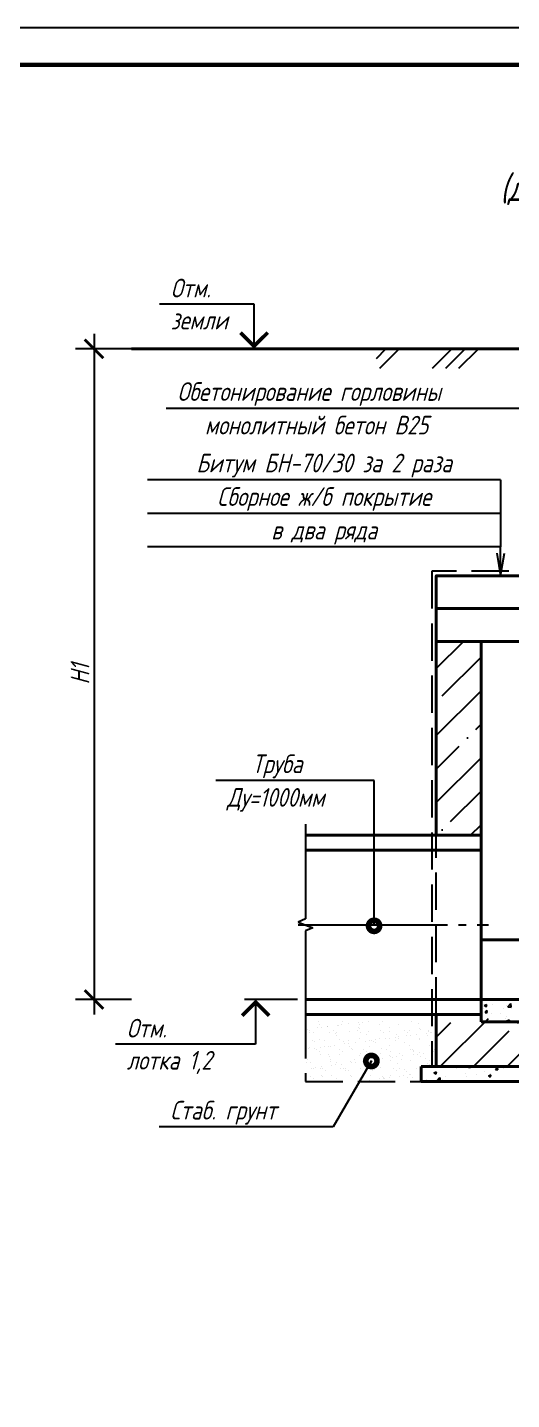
# Model space of a CAD drawing. Header units: millimetres. Extents: x 28488 to 58188, y -57829 to -36829.
# Drawn here: x 38756 to 41998, y -46024 to -36829 of the extents above; entities that cross this region are included whole.
import ezdxf
from ezdxf.enums import TextEntityAlignment as Align

# ---------------------------------------------------------------- set-up
doc = ezdxf.new("R2010")
doc.units = ezdxf.units.MM
doc.linetypes.add('GOST2.303 4', pattern=[7, 5, -2, 0])
doc.linetypes.add('GOST2.303 5', pattern=[24, 20, -1.5, 1, -1.5])
doc.layers.get('0').update_dxf_attribs({"lineweight": 40})
for name, color, linetype in [('Линии', 7, 'Continuous'), ('Надписи', 7, 'Continuous'), ('Штриховка', 7, 'Continuous')]:
    doc.layers.add(name, color=color, linetype=linetype)
doc.styles.add('GOST 2.304', font='CS_Gost2304.shx', dxfattribs={"oblique": 15})

# ---------------------------------------------------------------- blocks, each defined once
blk = doc.blocks.new('_ArchTick')
at = {"color": 0, "linetype": 'ByBlock', "const_width": 0.15}
blk.add_lwpolyline([(-0.5, -0.5), (0.5, 0.5)], dxfattribs=at)

msp = doc.modelspace()

# ---------------------------------------------------------------- hatches: boundary and pattern name
at = {"layer": 'Линии', "ltscale": 50}
h = msp.add_hatch(dxfattribs=at)
h.set_pattern_fill('ANSI35', color=256, scale=50, style=0)
h.paths.add_polyline_path([(41793.4, -40942.9), (41493.4, -40942.9), (41493.4, -42242.9), (41793.4, -42242.9)])
h.paths.add_polyline_path([(44493.4, -43487.9), (44193.4, -43487.9), (44193.4, -43492.9), (41793.4, -43469.2), (41793.4, -43516.7), (41493.4, -43487.9), (41493.4, -43792.9), (44493.4, -43792.9)])
h.paths.add_polyline_path([(44493.4, -40942.9), (44193.4, -40942.9), (44193.4, -42242.9), (44493.4, -42242.9)])

# ---------------------------------------------------------------- linework, layer by layer
at = {"ltscale": 50}
for p, q in [((39452, -38982.9), (47551.4, -38982.9)), ((41788.7, -40502.9), (44493.4, -40502.9)), ((44493.4, -40722.9), (41493.4, -40722.9)), ((41493.4, -40722.9), (41493.4, -40942.9)), ((41793.4, -42242.9), (40618.1, -42242.9)), ((41793.4, -42242.9), (41793.4, -42242.9)), ((41793.4, -42242.9), (41793.4, -43442.9)), ((41793.4, -42342.9), (40618.1, -42342.9)), ((41793.4, -42942.9), (44193.4, -42942.9)), ((41793.4, -43342.9), (40618.1, -43342.9)), ((41793.4, -43342.9), (44193.4, -43342.9)), ((41793.4, -43442.9), (40618.1, -43442.9)), ((41493.4, -43792.9), (41493.4, -43442.9)), ((41793.4, -43442.9), (41793.4, -43442.9)), ((41493.4, -43792.9), (41393.4, -43792.9)), ((41393.4, -43792.9), (41393.4, -43892.9)), ((44493.4, -43792.9), (41493.4, -43792.9)), ((44593.4, -43892.9), (41393.4, -43892.9))]:
    msp.add_line(p, q, dxfattribs=at)
for points in [[(44493.4, -40722.9), (44493.4, -40502.9), (41493.4, -40502.9), (41493.4, -40722.9)], [(41493.4, -42242.9), (41493.4, -40942.9), (44493.4, -40942.9), (44493.4, -42242.9)]]:
    msp.add_lwpolyline(points, dxfattribs=at)
msp.add_lwpolyline([(41793.4, -43492.9), (41793.4, -40942.9), (44193.4, -40942.9), (44193.4, -43492.9)], close=True, dxfattribs=at)
at = {"layer": 'Линии', "linetype": 'GOST2.303 4', "ltscale": 50}
for p, q in [((41463.4, -40472.9), (41463.4, -43792.9)), ((42328.9, -40472.9), (41463.4, -40472.9)), ((41493.4, -43442.9), (41493.4, -41997.9)), ((41793.4, -42242.9), (41793.4, -42242.9)), ((41793.4, -42342.9), (40618.1, -42342.9)), ((40618.1, -43342.9), (41793.4, -43342.9)), ((40618.1, -43487.9), (40618.1, -43892.9)), ((41793.4, -43442.9), (41793.4, -43442.9)), ((40618.1, -43892.9), (41393.4, -43892.9))]:
    msp.add_line(p, q, dxfattribs=at)
at = {"layer": 'Линии', "ltscale": 50}
for p, q in [((40618.1, -42167.9), (40618.1, -42801.9)), ((40618.1, -42801.9), (40568.1, -42823.9)), ((40568.1, -42823.9), (40668.1, -42861.9)), ((40668.1, -42861.9), (40618.1, -42883.9)), ((40618.1, -42883.9), (40618.1, -43517.9))]:
    msp.add_line(p, q, dxfattribs=at)
at = {"layer": 'Линии', "linetype": 'GOST2.303 5', "ltscale": 50}
msp.add_line((40568.1, -42842.9), (41843.4, -42842.9), dxfattribs=at)
at = {"layer": 'Линии', "linetype": 'Continuous', "ltscale": 50}
for p, q in [((41810.5, -43400.2), (41810.5, -43400.2)), ((41814.5, -43384), (41827.2, -43392.5)), ((41814.6, -43384), (41832.4, -43377.2)), ((41827.2, -43392.5), (41832.3, -43377.1)), ((41828.3, -43346.3), (41828.3, -43346.3)), ((41833.2, -43400), (41833.2, -43400)), ((41872.8, -43377.3), (41872.8, -43377.3)), ((41961.5, -43383.8), (41961.5, -43383.8)), ((41973.8, -43391.2), (41993.5, -43370.5)), ((41973.8, -43391.3), (41996.4, -43394.8)), ((41996.4, -43394.7), (41993.6, -43370.6)), ((40705.1, -43488.4), (40705.1, -43488.4)), ((40863.3, -43488.1), (40863.3, -43488.1)), ((41040.1, -43489), (41040.1, -43489)), ((41134.1, -43492.8), (41134.1, -43492.8)), ((41331, -43488.8), (41331, -43488.8)), ((41806, -43477.4), (41806, -43477.4)), ((41820.4, -43429.3), (41835.6, -43430.7)), ((41820.7, -43429.4), (41832.9, -43414.8)), ((41830.1, -43484.6), (41830.1, -43484.6)), ((41835.6, -43431.3), (41832.6, -43415.3)), ((41864.1, -43434.3), (41864.1, -43434.3)), ((41925.3, -43435.2), (41925.3, -43435.2)), ((41946.1, -43405.9), (41946.1, -43405.9)), ((41958.4, -43468.3), (41958.4, -43468.3)), ((41966.1, -43486.2), (41976, -43492.9)), ((41966.3, -43486.3), (41984, -43479.4)), ((41966.4, -43456.3), (41966.4, -43456.3)), ((41979.4, -43492.9), (41983.9, -43479.4)), ((40629.9, -43543), (40629.9, -43543)), ((40642.4, -43566.6), (40642.4, -43566.6)), ((40647.6, -43552.8), (40647.6, -43552.8)), ((40669, -43566.5), (40669, -43566.5)), ((40698.9, -43533.9), (40698.9, -43533.9)), ((40710.9, -43514), (40710.9, -43514)), ((40725.3, -43530.4), (40725.3, -43530.4)), ((40766.6, -43525), (40766.6, -43525)), ((40768.7, -43527.1), (40768.7, -43527.1)), ((40779.6, -43561.7), (40779.6, -43561.7)), ((40805.8, -43552.5), (40805.8, -43552.5)), ((40819.3, -43573.4), (40819.3, -43573.4)), ((40827.2, -43566.2), (40827.2, -43566.2)), ((40828.7, -43582), (40828.7, -43582)), ((40835.6, -43515.9), (40835.6, -43515.9)), ((40840.9, -43514.7), (40840.9, -43514.7)), ((40862.1, -43512.4), (40862.1, -43512.4)), ((40903.4, -43507), (40903.4, -43507)), ((40912.6, -43560), (40912.6, -43560)), ((40964, -43552.2), (40964, -43552.2)), ((40972, -43528.9), (40972, -43528.9)), ((40972.4, -43497.9), (40972.4, -43497.9)), ((40978.1, -43509.7), (40978.1, -43509.7)), ((40981.4, -43537.4), (40981.4, -43537.4)), ((40985.4, -43565.9), (40985.4, -43565.9)), ((40998.8, -43494.4), (40998.8, -43494.4)), ((41025.6, -43577.9), (41025.6, -43577.9)), ((41042.5, -43560.6), (41042.5, -43560.6)), ((41111.1, -43508), (41111.1, -43508)), ((41122.2, -43551.9), (41122.2, -43551.9)), ((41143.6, -43565.6), (41143.6, -43565.6)), ((41178.3, -43533.3), (41178.3, -43533.3)), ((41179.8, -43555.7), (41179.8, -43555.7)), ((41228.9, -43579.7), (41228.9, -43579.7)), ((41241, -43508.7), (41241, -43508.7)), ((41280.4, -43551.7), (41280.4, -43551.7)), ((41301.8, -43565.3), (41301.8, -43565.3)), ((41312.7, -43554), (41312.7, -43554)), ((41319.1, -43583.8), (41319.1, -43583.8)), ((41360.4, -43578.4), (41360.4, -43578.4)), ((41378.2, -43503.7), (41378.2, -43503.7)), ((41381.6, -43535.1), (41381.6, -43535.1)), ((41390.9, -43543.7), (41390.9, -43543.7)), ((41429.4, -43569.3), (41429.4, -43569.3)), ((41435.1, -43584.2), (41435.1, -43584.2)), ((41438.6, -43551.4), (41438.6, -43551.4)), ((41442.7, -43554.6), (41442.7, -43554.6)), ((41455.9, -43565.8), (41455.9, -43565.8)), ((41460, -43565), (41460, -43565)), ((40635.4, -43673.8), (40635.4, -43673.8)), ((40645.6, -43664.5), (40645.6, -43664.5)), ((40666.6, -43618), (40666.6, -43618)), ((40676, -43626.6), (40676, -43626.6)), ((40676.7, -43668.4), (40676.7, -43668.4)), ((40714.1, -43611.9), (40714.1, -43611.9)), ((40720.2, -43667.1), (40720.2, -43667.1)), ((40745.7, -43659.3), (40745.7, -43659.3)), ((40746.1, -43615.6), (40746.1, -43615.6)), ((40772.2, -43655.8), (40772.2, -43655.8)), ((40782.8, -43659.6), (40782.8, -43659.6)), ((40813.5, -43650.4), (40813.5, -43650.4)), ((40844.1, -43612.5), (40844.1, -43612.5)), ((40872.9, -43622.5), (40872.9, -43622.5)), ((40882.5, -43641.3), (40882.5, -43641.3)), ((40904.3, -43615.3), (40904.3, -43615.3)), ((40908.9, -43637.8), (40908.9, -43637.8)), ((40915.8, -43657.9), (40915.8, -43657.9)), ((40923.4, -43668.8), (40923.4, -43668.8)), ((40932.8, -43677.4), (40932.8, -43677.4)), ((40950.2, -43632.4), (40950.2, -43632.4)), ((40981.3, -43607.6), (40981.3, -43607.6)), ((41019.2, -43623.3), (41019.2, -43623.3)), ((41045.7, -43619.8), (41045.7, -43619.8)), ((41045.7, -43658.5), (41045.7, -43658.5)), ((41062.5, -43615), (41062.5, -43615)), ((41076.1, -43624.3), (41076.1, -43624.3)), ((41085.5, -43632.8), (41085.5, -43632.8)), ((41087, -43614.4), (41087, -43614.4)), ((41114.3, -43605.9), (41114.3, -43605.9)), ((41129.7, -43673.3), (41129.7, -43673.3)), ((41156, -43605.3), (41156, -43605.3)), ((41182.4, -43601.8), (41182.4, -43601.8)), ((41183, -43653.5), (41183, -43653.5)), ((41220.7, -43614.7), (41220.7, -43614.7)), ((41223.7, -43596.4), (41223.7, -43596.4)), ((41238.2, -43588.3), (41238.2, -43588.3)), ((41244.2, -43606.5), (41244.2, -43606.5)), ((41282.4, -43628.8), (41282.4, -43628.8)), ((41292.7, -43587.3), (41292.7, -43587.3)), ((41315.9, -43651.8), (41315.9, -43651.8)), ((41333, -43675.1), (41333, -43675.1)), ((41378.9, -43614.4), (41378.9, -43614.4)), ((41381.4, -43601.6), (41381.4, -43601.6)), ((41445.9, -43652.5), (41445.9, -43652.5)), ((41485.7, -43630.5), (41485.7, -43630.5)), ((40627.4, -43766.6), (40627.4, -43766.6)), ((40628.9, -43743.1), (40628.9, -43743.1)), ((40648.8, -43762.4), (40648.8, -43762.4)), ((40688.6, -43680), (40688.6, -43680)), ((40710, -43693.7), (40710, -43693.7)), ((40717.3, -43709.8), (40717.3, -43709.8)), ((40770.7, -43713.4), (40770.7, -43713.4)), ((40780.1, -43722), (40780.1, -43722)), ((40786, -43757.4), (40786, -43757.4)), ((40787.1, -43742.8), (40787.1, -43742.8)), ((40824.3, -43762.5), (40824.3, -43762.5)), ((40846.8, -43679.7), (40846.8, -43679.7)), ((40847.3, -43710.4), (40847.3, -43710.4)), ((40868.2, -43693.4), (40868.2, -43693.4)), ((40919, -43755.7), (40919, -43755.7)), ((40929.3, -43766.6), (40929.3, -43766.6)), ((40945.3, -43742.5), (40945.3, -43742.5)), ((40955.7, -43763.2), (40955.7, -43763.2)), ((40977, -43717.9), (40977, -43717.9)), ((40984.5, -43705.5), (40984.5, -43705.5)), ((40997, -43757.7), (40997, -43757.7)), ((41005, -43679.4), (41005, -43679.4)), ((41026.4, -43693.1), (41026.4, -43693.1)), ((41027.6, -43764.3), (41027.6, -43764.3)), ((41048.9, -43756.4), (41048.9, -43756.4)), ((41066, -43748.6), (41066, -43748.6)), ((41092.5, -43745.2), (41092.5, -43745.2)), ((41103.5, -43742.2), (41103.5, -43742.2)), ((41117.5, -43703.8), (41117.5, -43703.8)), ((41133.8, -43739.7), (41133.8, -43739.7)), ((41163.2, -43679.2), (41163.2, -43679.2)), ((41180.3, -43719.7), (41180.3, -43719.7)), ((41184.6, -43692.8), (41184.6, -43692.8)), ((41186.2, -43751.4), (41186.2, -43751.4)), ((41189.6, -43728.3), (41189.6, -43728.3)), ((41202.8, -43730.6), (41202.8, -43730.6)), ((41229.2, -43727.2), (41229.2, -43727.2)), ((41233.8, -43768.8), (41233.8, -43768.8)), ((41247.4, -43704.4), (41247.4, -43704.4)), ((41261.7, -43741.9), (41261.7, -43741.9)), ((41270.5, -43721.7), (41270.5, -43721.7)), ((41319.1, -43749.7), (41319.1, -43749.7)), ((41321.4, -43678.9), (41321.4, -43678.9)), ((41339.5, -43712.6), (41339.5, -43712.6)), ((41342.3, -43683.7), (41342.3, -43683.7)), ((41342.8, -43692.5), (41342.8, -43692.5)), ((41366, -43709.2), (41366, -43709.2)), ((41384.6, -43699.5), (41384.6, -43699.5)), ((41386.5, -43724.2), (41386.5, -43724.2)), ((41407.3, -43703.7), (41407.3, -43703.7)), ((41419.9, -43741.6), (41419.9, -43741.6)), ((41449.1, -43750.3), (41449.1, -43750.3)), ((41476.3, -43694.6), (41476.3, -43694.6)), ((41479.6, -43678.6), (41479.6, -43678.6)), ((40652, -43860.3), (40652, -43860.3)), ((40655.8, -43802.6), (40655.8, -43802.6)), ((40671.6, -43807.1), (40671.6, -43807.1)), ((40682.3, -43799.2), (40682.3, -43799.2)), ((40720.5, -43807.7), (40720.5, -43807.7)), ((40722.1, -43853.4), (40722.1, -43853.4)), ((40723.6, -43793.7), (40723.6, -43793.7)), ((40729.6, -43807.2), (40729.6, -43807.2)), ((40751.1, -43820.9), (40751.1, -43820.9)), ((40789.2, -43855.3), (40789.2, -43855.3)), ((40792.6, -43784.6), (40792.6, -43784.6)), ((40819, -43781.2), (40819, -43781.2)), ((40850.5, -43808.3), (40850.5, -43808.3)), ((40860.3, -43775.7), (40860.3, -43775.7)), ((40874.8, -43808.8), (40874.8, -43808.8)), ((40884.2, -43817.4), (40884.2, -43817.4)), ((40887.8, -43806.9), (40887.8, -43806.9)), ((40909.3, -43820.6), (40909.3, -43820.6)), ((40922.2, -43853.6), (40922.2, -43853.6)), ((40928.4, -43857.9), (40928.4, -43857.9)), ((40987.7, -43803.4), (40987.7, -43803.4)), ((41036.9, -43772.8), (41036.9, -43772.8)), ((41046, -43806.7), (41046, -43806.7)), ((41052.1, -43854.2), (41052.1, -43854.2)), ((41067.5, -43820.3), (41067.5, -43820.3)), ((41081.1, -43813.3), (41081.1, -43813.3)), ((41120.7, -43801.7), (41120.7, -43801.7)), ((41131.7, -43859.7), (41131.7, -43859.7)), ((41189.4, -43849.3), (41189.4, -43849.3)), ((41204.2, -43806.4), (41204.2, -43806.4)), ((41225.7, -43820), (41225.7, -43820)), ((41249.6, -43856), (41249.6, -43856)), ((41250.6, -43802.3), (41250.6, -43802.3)), ((41276.1, -43852.5), (41276.1, -43852.5)), ((41284.4, -43815.1), (41284.4, -43815.1)), ((41293.7, -43823.7), (41293.7, -43823.7)), ((41317.4, -43847.1), (41317.4, -43847.1)), ((41322.3, -43847.6), (41322.3, -43847.6)), ((41362.4, -43806.1), (41362.4, -43806.1)), ((41383.8, -43819.7), (41383.8, -43819.7)), ((41386.4, -43838), (41386.4, -43838)), ((41387.8, -43797.4), (41387.8, -43797.4)), ((41437.1, -43770.5), (41437.1, -43770.5)), ((41445.8, -43799), (41445.8, -43799)), ((41446.5, -43779.1), (41446.5, -43779.1)), ((41477.5, -43834.3), (41490.1, -43842.8)), ((41477.6, -43834.3), (41495.4, -43827.5)), ((41480.2, -43833.1), (41480.2, -43833.1)), ((41490.1, -43842.7), (41495.3, -43827.4)), ((41555.4, -43859.7), (41555.4, -43859.7)), ((41628.3, -43807.7), (41628.3, -43807.7)), ((41687.3, -43840.7), (41687.3, -43840.7)), ((41699.2, -43857.1), (41699.2, -43857.1)), ((41708.7, -43795.5), (41723.9, -43796.8)), ((41709, -43795.5), (41711.2, -43792.9)), ((41723.9, -43797.4), (41723, -43792.9)), ((41762.7, -43848.7), (41762.7, -43848.7)), ((41795.6, -43793.9), (41795.6, -43793.9)), ((41817.7, -43822.8), (41817.7, -43822.8)), ((41842.5, -43854.6), (41855.2, -43863.1)), ((41842.7, -43854.6), (41860.4, -43847.8)), ((41855.2, -43863.1), (41860.3, -43847.7)), ((41858.9, -43836), (41858.9, -43836)), ((41890.9, -43811.5), (41906.1, -43812.8)), ((41891.2, -43811.5), (41903.4, -43796.9)), ((41906, -43813.4), (41903.1, -43797.4)), ((41931.2, -43799.6), (41931.2, -43799.6)), ((41946, -43806.5), (41946, -43806.5)), ((40670, -43870.3), (40670, -43870.3)), ((40731.5, -43862), (40731.5, -43862)), ((40828.2, -43870), (40828.2, -43870)), ((40976.1, -43892), (40976.1, -43892)), ((40986.4, -43869.7), (40986.4, -43869.7)), ((41002.6, -43888.5), (41002.6, -43888.5)), ((41043.9, -43883.1), (41043.9, -43883.1)), ((41112.9, -43874), (41112.9, -43874)), ((41139.3, -43870.5), (41139.3, -43870.5)), ((41141, -43868.2), (41141, -43868.2)), ((41144.6, -43869.4), (41144.6, -43869.4)), ((41180.6, -43865.1), (41180.6, -43865.1)), ((41302.8, -43869.1), (41302.8, -43869.1)), ((41337.9, -43864.2), (41337.9, -43864.2)), ((41427.1, -43876), (41427.1, -43876)), ((41442.5, -43890.8), (41442.5, -43890.8)), ((41498.9, -43886), (41518.7, -43865.4)), ((41499, -43886.2), (41521.6, -43889.7)), ((41521.6, -43889.5), (41518.7, -43865.4)), ((41538.7, -43878.2), (41538.7, -43878.2)), ((41942.9, -43891.1), (41942.9, -43891.1))]:
    msp.add_line(p, q, dxfattribs=at)
at = {"layer": 'Надписи'}
msp.add_line((28488.1, -36828.8), (58188.1, -36828.8), dxfattribs=at)
at = {"layer": 'Надписи', "linetype": 'Continuous', "ltscale": 50}
for p, q in [((40273.7, -38682.9), (39640.5, -38682.9)), ((40273.7, -38982.9), (40273.7, -38682.9)), ((41950.6, -38982.9), (40198.7, -38982.9)), ((40565.2, -43342.9), (40209.5, -43342.9)), ((40284.5, -43342.9), (40284.5, -43642.9)), ((40284.5, -43642.9), (39345.9, -43642.9))]:
    msp.add_line(p, q, dxfattribs=at)
at = {"layer": 'Надписи', "ltscale": 50}
for p, q in [((39202, -38882.9), (39202, -43442.9)), ((39452, -38982.9), (39077, -38982.9)), ((42114, -39381.5), (39685.2, -39381.5)), ((41925, -39860.3), (39560.3, -39860.3)), ((41925, -39860.3), (41925, -40310.3)), ((41925, -40085.3), (39560.3, -40085.3)), ((41925, -40310.3), (39560.3, -40310.3)), ((41925, -40502.9), (41925, -40310.3)), ((41077.5, -41876.3), (40017.4, -41876.3)), ((41077.5, -42849.4), (41077.5, -41876.3)), ((39452, -43342.9), (39077, -43342.9)), ((41059.4, -43755.1), (40804, -44197.5)), ((40804, -44197.5), (39637.8, -44197.5))]:
    msp.add_line(p, q, dxfattribs=at)
at = {"layer": 'Надписи', "lineweight": 60}
msp.add_lwpolyline([(57938.1, -37078.8), (29488.1, -37078.8), (29488.1, -57578.8), (57938.1, -57578.8)], close=True, dxfattribs=at)
at = {"layer": 'Надписи', "linetype": 'Continuous', "ltscale": 50, "const_width": 25}
for points in [[(40182.6, -38874.1), (40273.7, -38965.2), (40364.9, -38874.1)], [(40375.6, -43451.7), (40284.5, -43360.6), (40193.3, -43451.7)]]:
    msp.add_lwpolyline(points, dxfattribs=at)
at = {"layer": 'Надписи', "ltscale": 50}
msp.add_lwpolyline([(41899.9, -40352.7), (41925, -40502.9), (41950.2, -40352.7)], dxfattribs=at)
at = {"layer": 'Надписи', "ltscale": 50, "const_width": 75}
for points in [[(41096.2, -42849.4, 1), (41058.7, -42849.4, 1)], [(41078.2, -43755.1, 1), (41040.7, -43755.1, 1)]]:
    msp.add_lwpolyline(points, format="xyb", close=True, dxfattribs=at)
at = {"layer": 'Штриховка', "linetype": 'Continuous'}
for p, q in [((41093.4, -39046.5), (41157, -38982.9)), ((41115.4, -39112.9), (41245.4, -38982.9)), ((41469, -39112.9), (41599, -38982.9)), ((41557.4, -39112.9), (41687.4, -38982.9)), ((41645.7, -39112.9), (41775.7, -38982.9))]:
    msp.add_line(p, q, dxfattribs=at)

# ---------------------------------------------------------------- block references
at = {"layer": 'Надписи', "ltscale": 50, "xscale": 125, "yscale": 125, "zscale": 125}
for p, rotation in [((39202, -38982.9), 90), ((39202, -43342.9), 270)]:
    msp.add_blockref('_ArchTick', p, dxfattribs=dict(at, rotation=rotation))

# ---------------------------------------------------------------- texts
at = {"layer": 'Надписи', "linetype": 'Continuous', "ltscale": 50, "style": 'GOST 2.304', "oblique": 15}
for s, height, p in [('(для колодца ЛК-4)', 175, (41921, -37991.6)), ('Отм.', 125, (39715.5, -38637.9)), ('Отм.', 125, (39420.9, -43597.9))]:
    msp.add_text(s, height=height, dxfattribs=at).set_placement(p)
for s, p in [('земли', (39715.5, -38727.9)), ('лотка 1,2', (39420.9, -43687.9))]:
    msp.add_text(s, height=125, dxfattribs=at).set_placement(p, align=Align.TOP_LEFT)
at = {"layer": 'Надписи', "ltscale": 50, "style": 'GOST 2.304', "oblique": 15}
for s, p in [('Обетонирование горловины', (39760.2, -39331.5)), ('монолитный бетон В25', (39944.2, -39556.5)), ('Труба ', (40260.4, -41826.3)), ('Ду=1000мм', (40092.4, -42051.3)), ('Стаб. грунт', (39712.8, -44147.5))]:
    msp.add_text(s, height=125, dxfattribs=at).set_placement(p)
for s, p in [('Битум БН-70/30 за 2 раза', (40742.7, -39810.3)), ('Сборное ж/б покрытие', (40742.7, -40035.3)), ('в два ряда', (40742.7, -40260.3))]:
    msp.add_text(s, height=125, dxfattribs=at).set_placement(p, align=Align.CENTER)
at = {"layer": 'Надписи', "ltscale": 50, "insert": (39108.2, -41162.9), "char_height": 125, "attachment_point": 5, "rotation": 90, "style": 'GOST 2.304'}
msp.add_mtext('\\A1;Н1', dxfattribs=at)

doc.saveas('drawing.dxf')
